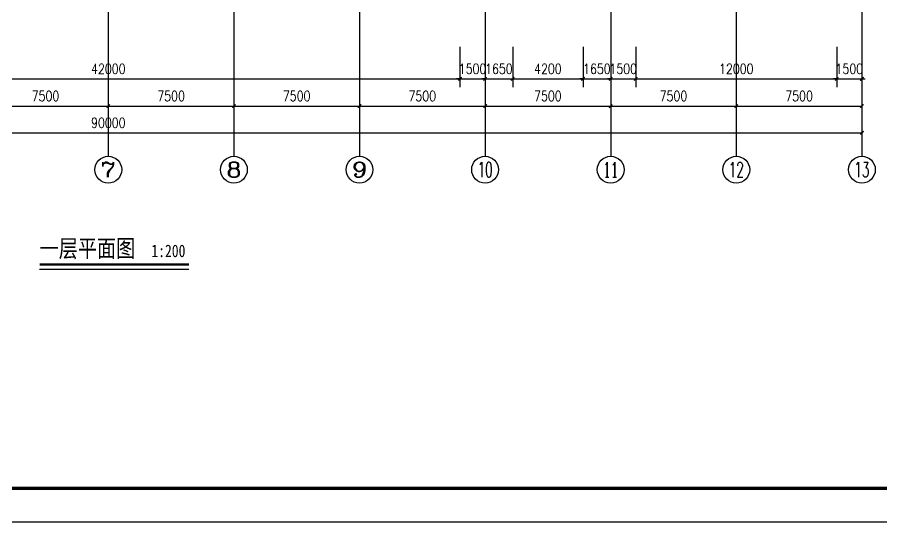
# Model space of a CAD drawing. Extents: x 3757684 to 3906284, y -130571 to 413559.
# Drawn here: x 3828280 to 3879898, y -8800 to 21325 of the extents above; entities that cross this region are included whole.
import ezdxf
from ezdxf.enums import TextEntityAlignment as Align

# ---------------------------------------------------------------- set-up
doc = ezdxf.new("R2010")
doc.units = 0
doc.header["$LTSCALE"] = 1000
doc.header["$MEASUREMENT"] = 0
doc.linetypes.add('DOTE', pattern=[2.42, 2, -0.2, 0.02, -0.2])
doc.layers.get('0').update_dxf_attribs({"color": 4, "linetype": 'CONTINUOUS'})
doc.layers.get('Defpoints').update_dxf_attribs({"linetype": 'CONTINUOUS'})
for name, color, linetype in [('AXIS', 3, 'CONTINUOUS'), ('AXIS_TEXT', 7, 'CONTINUOUS'), ('DIM_SYMB', 3, 'CONTINUOUS'), ('DOTE', 1, 'CONTINUOUS'), ('PUB_DIM', 3, 'CONTINUOUS'), ('PUB_TEXT', 7, 'CONTINUOUS'), ('PUB_TITLE', 4, 'CONTINUOUS')]:
    doc.layers.add(name, color=color, linetype=linetype)
doc.styles.add('_TCH_AXIS', font='COMPLEX', dxfattribs={"bigfont": 'GBCBIG'})
doc.styles.add('COMPLEX', font='COMPLEX')
doc.styles.add('DIM_FONT', font='SIMPLEX.shx', dxfattribs={"width": 0.8})
doc.styles.add('ht', font='simhei_0.ttf', dxfattribs={"width": 0.8})
doc.dimstyles.new('DIMN200', dxfattribs={"dimscale": 2, "dimtxt": 300, "dimasz": 100, "dimexe": 250, "dimexo": 300, "dimgap": 150, "dimtad": 1, "dimdec": 0, "dimzin": 0, "dimdsep": 46, "dimtxsty": 'DIM_FONT', "dimblk": 'ARCHTICK', "dimcen": 0.09, "dimclrt": 7, "dimazin": 2, "dimtfac": 1, "dimtdec": 0, "dimtix": 1, "dimtmove": 2, "dimatfit": 3, "dimfxl": 0, "dimtolj": 1, "dimtzin": 0, "dimarcsym": 0})

# ---------------------------------------------------------------- blocks, each defined once
blk = doc.blocks.new('_ArchTick')
at = {"color": 0, "linetype": 'ByBlock', "const_width": 0.4}
blk.add_lwpolyline([(-0.5, -0.5), (0.5, 0.5)], dxfattribs=at)
blk = doc.blocks.new('*D128')
at = {"layer": 'Defpoints', "color": 0}
for p in [(3812714, 20167), (3854714, 20167), (3854714, 17647)]:
    blk.add_point(p, dxfattribs=at)
at = {"layer": 'PUB_DIM', "color": 0, "lineweight": -2}
for p, q in [((3812714, 19567), (3812714, 17147)), ((3854714, 19567), (3854714, 17147)), ((3812714, 17647), (3854714, 17647))]:
    blk.add_line(p, q, dxfattribs=at)
at = {"layer": 'PUB_DIM', "color": 0, "lineweight": -2, "xscale": 200, "yscale": 200, "zscale": 200, "rotation": 180}
blk.add_blockref('_ArchTick', (3812714, 17647), dxfattribs=at)
at = {"layer": 'PUB_DIM', "color": 0, "lineweight": -2, "xscale": 200, "yscale": 200, "zscale": 200}
blk.add_blockref('_ArchTick', (3854714, 17647), dxfattribs=at)
at = {"layer": 'PUB_DIM', "color": 7, "insert": (3833714, 18247), "char_height": 600, "attachment_point": 5, "style": 'DIM_FONT'}
blk.add_mtext('\\A1;42000', dxfattribs=at)
blk = doc.blocks.new('*D129')
at = {"layer": 'Defpoints', "color": 0}
for p in [(3854714, 20167), (3856214, 20167), (3856214, 17647)]:
    blk.add_point(p, dxfattribs=at)
at = {"layer": 'PUB_DIM', "color": 0, "lineweight": -2}
for p, q in [((3854714, 19567), (3854714, 17147)), ((3856214, 19567), (3856214, 17147)), ((3854714, 17647), (3854514, 17647)), ((3854714, 17647), (3856214, 17647)), ((3856214, 17647), (3856414, 17647))]:
    blk.add_line(p, q, dxfattribs=at)
at = {"layer": 'PUB_DIM', "color": 0, "lineweight": -2, "xscale": 200, "yscale": 200, "zscale": 200}
blk.add_blockref('_ArchTick', (3854714, 17647), dxfattribs=at)
at = {"layer": 'PUB_DIM', "color": 0, "lineweight": -2, "xscale": 200, "yscale": 200, "zscale": 200, "rotation": 180}
blk.add_blockref('_ArchTick', (3856214, 17647), dxfattribs=at)
at = {"layer": 'PUB_DIM', "color": 7, "insert": (3855464, 18247), "char_height": 600, "attachment_point": 5, "style": 'DIM_FONT'}
blk.add_mtext('\\A1;1500', dxfattribs=at)
blk = doc.blocks.new('*D130')
at = {"layer": 'Defpoints', "color": 0}
for p in [(3856214, 20167), (3857864, 20167), (3857864, 17647)]:
    blk.add_point(p, dxfattribs=at)
at = {"layer": 'PUB_DIM', "color": 0, "lineweight": -2}
for p, q in [((3856214, 19567), (3856214, 17147)), ((3857864, 19567), (3857864, 17147)), ((3856214, 17647), (3856014, 17647)), ((3856214, 17647), (3857864, 17647)), ((3857864, 17647), (3858064, 17647))]:
    blk.add_line(p, q, dxfattribs=at)
at = {"layer": 'PUB_DIM', "color": 0, "lineweight": -2, "xscale": 200, "yscale": 200, "zscale": 200}
blk.add_blockref('_ArchTick', (3856214, 17647), dxfattribs=at)
at = {"layer": 'PUB_DIM', "color": 0, "lineweight": -2, "xscale": 200, "yscale": 200, "zscale": 200, "rotation": 180}
blk.add_blockref('_ArchTick', (3857864, 17647), dxfattribs=at)
at = {"layer": 'PUB_DIM', "color": 7, "insert": (3857039, 18247), "char_height": 600, "attachment_point": 5, "style": 'DIM_FONT'}
blk.add_mtext('\\A1;1650', dxfattribs=at)
blk = doc.blocks.new('*D131')
at = {"layer": 'Defpoints', "color": 0}
for p in [(3857864, 20167), (3862064, 20167), (3862064, 17647)]:
    blk.add_point(p, dxfattribs=at)
at = {"layer": 'PUB_DIM', "color": 0, "lineweight": -2}
for p, q in [((3857864, 19567), (3857864, 17147)), ((3862064, 19567), (3862064, 17147)), ((3857864, 17647), (3862064, 17647))]:
    blk.add_line(p, q, dxfattribs=at)
at = {"layer": 'PUB_DIM', "color": 0, "lineweight": -2, "xscale": 200, "yscale": 200, "zscale": 200, "rotation": 180}
blk.add_blockref('_ArchTick', (3857864, 17647), dxfattribs=at)
at = {"layer": 'PUB_DIM', "color": 0, "lineweight": -2, "xscale": 200, "yscale": 200, "zscale": 200}
blk.add_blockref('_ArchTick', (3862064, 17647), dxfattribs=at)
at = {"layer": 'PUB_DIM', "color": 7, "insert": (3859964, 18247), "char_height": 600, "attachment_point": 5, "style": 'DIM_FONT'}
blk.add_mtext('\\A1;4200', dxfattribs=at)
blk = doc.blocks.new('*D132')
at = {"layer": 'Defpoints', "color": 0}
for p in [(3862064, 20167), (3863714, 20167), (3863714, 17647)]:
    blk.add_point(p, dxfattribs=at)
at = {"layer": 'PUB_DIM', "color": 0, "lineweight": -2}
for p, q in [((3862064, 19567), (3862064, 17147)), ((3863714, 19567), (3863714, 17147)), ((3862064, 17647), (3861864, 17647)), ((3862064, 17647), (3863714, 17647)), ((3863714, 17647), (3863914, 17647))]:
    blk.add_line(p, q, dxfattribs=at)
at = {"layer": 'PUB_DIM', "color": 0, "lineweight": -2, "xscale": 200, "yscale": 200, "zscale": 200}
blk.add_blockref('_ArchTick', (3862064, 17647), dxfattribs=at)
at = {"layer": 'PUB_DIM', "color": 0, "lineweight": -2, "xscale": 200, "yscale": 200, "zscale": 200, "rotation": 180}
blk.add_blockref('_ArchTick', (3863714, 17647), dxfattribs=at)
at = {"layer": 'PUB_DIM', "color": 7, "insert": (3862889, 18247), "char_height": 600, "attachment_point": 5, "style": 'DIM_FONT'}
blk.add_mtext('\\A1;1650', dxfattribs=at)
blk = doc.blocks.new('*D133')
at = {"layer": 'Defpoints', "color": 0}
for p in [(3863714, 20167), (3865214, 20167), (3865214, 17647)]:
    blk.add_point(p, dxfattribs=at)
at = {"layer": 'PUB_DIM', "color": 0, "lineweight": -2}
for p, q in [((3863714, 19567), (3863714, 17147)), ((3865214, 19567), (3865214, 17147)), ((3863714, 17647), (3863514, 17647)), ((3863714, 17647), (3865214, 17647)), ((3865214, 17647), (3865414, 17647))]:
    blk.add_line(p, q, dxfattribs=at)
at = {"layer": 'PUB_DIM', "color": 0, "lineweight": -2, "xscale": 200, "yscale": 200, "zscale": 200}
blk.add_blockref('_ArchTick', (3863714, 17647), dxfattribs=at)
at = {"layer": 'PUB_DIM', "color": 0, "lineweight": -2, "xscale": 200, "yscale": 200, "zscale": 200, "rotation": 180}
blk.add_blockref('_ArchTick', (3865214, 17647), dxfattribs=at)
at = {"layer": 'PUB_DIM', "color": 7, "insert": (3864464, 18247), "char_height": 600, "attachment_point": 5, "style": 'DIM_FONT'}
blk.add_mtext('\\A1;1500', dxfattribs=at)
blk = doc.blocks.new('*D134')
at = {"layer": 'Defpoints', "color": 0}
for p in [(3865214, 20167), (3877214, 20167), (3877214, 17647)]:
    blk.add_point(p, dxfattribs=at)
at = {"layer": 'PUB_DIM', "color": 0, "lineweight": -2}
for p, q in [((3865214, 19567), (3865214, 17147)), ((3877214, 19567), (3877214, 17147)), ((3865214, 17647), (3877214, 17647))]:
    blk.add_line(p, q, dxfattribs=at)
at = {"layer": 'PUB_DIM', "color": 0, "lineweight": -2, "xscale": 200, "yscale": 200, "zscale": 200, "rotation": 180}
blk.add_blockref('_ArchTick', (3865214, 17647), dxfattribs=at)
at = {"layer": 'PUB_DIM', "color": 0, "lineweight": -2, "xscale": 200, "yscale": 200, "zscale": 200}
blk.add_blockref('_ArchTick', (3877214, 17647), dxfattribs=at)
at = {"layer": 'PUB_DIM', "color": 7, "insert": (3871214, 18247), "char_height": 600, "attachment_point": 5, "style": 'DIM_FONT'}
blk.add_mtext('\\A1;12000', dxfattribs=at)
blk = doc.blocks.new('*D135')
at = {"layer": 'Defpoints', "color": 0}
for p in [(3877214, 20167), (3878714, 20167), (3878714, 17647)]:
    blk.add_point(p, dxfattribs=at)
at = {"layer": 'PUB_DIM', "color": 0, "lineweight": -2}
for p, q in [((3877214, 19567), (3877214, 17147)), ((3878714, 19567), (3878714, 17147)), ((3877214, 17647), (3877014, 17647)), ((3877214, 17647), (3878714, 17647)), ((3878714, 17647), (3878914, 17647))]:
    blk.add_line(p, q, dxfattribs=at)
at = {"layer": 'PUB_DIM', "color": 0, "lineweight": -2, "xscale": 200, "yscale": 200, "zscale": 200}
blk.add_blockref('_ArchTick', (3877214, 17647), dxfattribs=at)
at = {"layer": 'PUB_DIM', "color": 0, "lineweight": -2, "xscale": 200, "yscale": 200, "zscale": 200, "rotation": 180}
blk.add_blockref('_ArchTick', (3878714, 17647), dxfattribs=at)
at = {"layer": 'PUB_DIM', "color": 7, "insert": (3877964, 18247), "char_height": 600, "attachment_point": 5, "style": 'DIM_FONT'}
blk.add_mtext('\\A1;1500', dxfattribs=at)
blk = doc.blocks.new('*D189')
at = {"layer": 'AXIS', "color": 0, "lineweight": -2}
for p, q in [((3826214, 20423), (3826214, 15523)), ((3833714, 20423), (3833714, 15523)), ((3826214, 16023), (3833714, 16023))]:
    blk.add_line(p, q, dxfattribs=at)
at = {"layer": 'Defpoints', "color": 0}
for p in [(3826214, 21023), (3833714, 21023), (3833714, 16023)]:
    blk.add_point(p, dxfattribs=at)
at = {"layer": 'AXIS', "color": 0, "lineweight": -2, "xscale": 200, "yscale": 200, "zscale": 200, "rotation": 180}
blk.add_blockref('_ArchTick', (3826214, 16023), dxfattribs=at)
at = {"layer": 'AXIS', "color": 0, "lineweight": -2, "xscale": 200, "yscale": 200, "zscale": 200}
blk.add_blockref('_ArchTick', (3833714, 16023), dxfattribs=at)
at = {"layer": 'AXIS', "color": 7, "insert": (3829964, 16623), "char_height": 600, "attachment_point": 5, "style": 'DIM_FONT'}
blk.add_mtext('\\A1;7500', dxfattribs=at)
blk = doc.blocks.new('*D190')
at = {"layer": 'AXIS', "color": 0, "lineweight": -2}
for p, q in [((3833714, 20423), (3833714, 15523)), ((3841214, 20423), (3841214, 15523)), ((3833714, 16023), (3841214, 16023))]:
    blk.add_line(p, q, dxfattribs=at)
at = {"layer": 'Defpoints', "color": 0}
for p in [(3833714, 21023), (3841214, 21023), (3841214, 16023)]:
    blk.add_point(p, dxfattribs=at)
at = {"layer": 'AXIS', "color": 0, "lineweight": -2, "xscale": 200, "yscale": 200, "zscale": 200, "rotation": 180}
blk.add_blockref('_ArchTick', (3833714, 16023), dxfattribs=at)
at = {"layer": 'AXIS', "color": 0, "lineweight": -2, "xscale": 200, "yscale": 200, "zscale": 200}
blk.add_blockref('_ArchTick', (3841214, 16023), dxfattribs=at)
at = {"layer": 'AXIS', "color": 7, "insert": (3837464, 16623), "char_height": 600, "attachment_point": 5, "style": 'DIM_FONT'}
blk.add_mtext('\\A1;7500', dxfattribs=at)
blk = doc.blocks.new('*D191')
at = {"layer": 'AXIS', "color": 0, "lineweight": -2}
for p, q in [((3841214, 20423), (3841214, 15523)), ((3848714, 20423), (3848714, 15523)), ((3841214, 16023), (3848714, 16023))]:
    blk.add_line(p, q, dxfattribs=at)
at = {"layer": 'Defpoints', "color": 0}
for p in [(3841214, 21023), (3848714, 21023), (3848714, 16023)]:
    blk.add_point(p, dxfattribs=at)
at = {"layer": 'AXIS', "color": 0, "lineweight": -2, "xscale": 200, "yscale": 200, "zscale": 200, "rotation": 180}
blk.add_blockref('_ArchTick', (3841214, 16023), dxfattribs=at)
at = {"layer": 'AXIS', "color": 0, "lineweight": -2, "xscale": 200, "yscale": 200, "zscale": 200}
blk.add_blockref('_ArchTick', (3848714, 16023), dxfattribs=at)
at = {"layer": 'AXIS', "color": 7, "insert": (3844964, 16623), "char_height": 600, "attachment_point": 5, "style": 'DIM_FONT'}
blk.add_mtext('\\A1;7500', dxfattribs=at)
blk = doc.blocks.new('*D192')
at = {"layer": 'AXIS', "color": 0, "lineweight": -2}
for p, q in [((3848714, 20423), (3848714, 15523)), ((3856214, 20423), (3856214, 15523)), ((3848714, 16023), (3856214, 16023))]:
    blk.add_line(p, q, dxfattribs=at)
at = {"layer": 'Defpoints', "color": 0}
for p in [(3848714, 21023), (3856214, 21023), (3856214, 16023)]:
    blk.add_point(p, dxfattribs=at)
at = {"layer": 'AXIS', "color": 0, "lineweight": -2, "xscale": 200, "yscale": 200, "zscale": 200, "rotation": 180}
blk.add_blockref('_ArchTick', (3848714, 16023), dxfattribs=at)
at = {"layer": 'AXIS', "color": 0, "lineweight": -2, "xscale": 200, "yscale": 200, "zscale": 200}
blk.add_blockref('_ArchTick', (3856214, 16023), dxfattribs=at)
at = {"layer": 'AXIS', "color": 7, "insert": (3852464, 16623), "char_height": 600, "attachment_point": 5, "style": 'DIM_FONT'}
blk.add_mtext('\\A1;7500', dxfattribs=at)
blk = doc.blocks.new('*D193')
at = {"layer": 'AXIS', "color": 0, "lineweight": -2}
for p, q in [((3856214, 20423), (3856214, 15523)), ((3863714, 20423), (3863714, 15523)), ((3856214, 16023), (3863714, 16023))]:
    blk.add_line(p, q, dxfattribs=at)
at = {"layer": 'Defpoints', "color": 0}
for p in [(3856214, 21023), (3863714, 21023), (3863714, 16023)]:
    blk.add_point(p, dxfattribs=at)
at = {"layer": 'AXIS', "color": 0, "lineweight": -2, "xscale": 200, "yscale": 200, "zscale": 200, "rotation": 180}
blk.add_blockref('_ArchTick', (3856214, 16023), dxfattribs=at)
at = {"layer": 'AXIS', "color": 0, "lineweight": -2, "xscale": 200, "yscale": 200, "zscale": 200}
blk.add_blockref('_ArchTick', (3863714, 16023), dxfattribs=at)
at = {"layer": 'AXIS', "color": 7, "insert": (3859964, 16623), "char_height": 600, "attachment_point": 5, "style": 'DIM_FONT'}
blk.add_mtext('\\A1;7500', dxfattribs=at)
blk = doc.blocks.new('*D194')
at = {"layer": 'AXIS', "color": 0, "lineweight": -2}
for p, q in [((3863714, 20423), (3863714, 15523)), ((3871214, 20423), (3871214, 15523)), ((3863714, 16023), (3871214, 16023))]:
    blk.add_line(p, q, dxfattribs=at)
at = {"layer": 'Defpoints', "color": 0}
for p in [(3863714, 21023), (3871214, 21023), (3871214, 16023)]:
    blk.add_point(p, dxfattribs=at)
at = {"layer": 'AXIS', "color": 0, "lineweight": -2, "xscale": 200, "yscale": 200, "zscale": 200, "rotation": 180}
blk.add_blockref('_ArchTick', (3863714, 16023), dxfattribs=at)
at = {"layer": 'AXIS', "color": 0, "lineweight": -2, "xscale": 200, "yscale": 200, "zscale": 200}
blk.add_blockref('_ArchTick', (3871214, 16023), dxfattribs=at)
at = {"layer": 'AXIS', "color": 7, "insert": (3867464, 16623), "char_height": 600, "attachment_point": 5, "style": 'DIM_FONT'}
blk.add_mtext('\\A1;7500', dxfattribs=at)
blk = doc.blocks.new('*D195')
at = {"layer": 'AXIS', "color": 0, "lineweight": -2}
for p, q in [((3871214, 20423), (3871214, 15523)), ((3878714, 20423), (3878714, 15523)), ((3871214, 16023), (3878714, 16023))]:
    blk.add_line(p, q, dxfattribs=at)
at = {"layer": 'Defpoints', "color": 0}
for p in [(3871214, 21023), (3878714, 21023), (3878714, 16023)]:
    blk.add_point(p, dxfattribs=at)
at = {"layer": 'AXIS', "color": 0, "lineweight": -2, "xscale": 200, "yscale": 200, "zscale": 200, "rotation": 180}
blk.add_blockref('_ArchTick', (3871214, 16023), dxfattribs=at)
at = {"layer": 'AXIS', "color": 0, "lineweight": -2, "xscale": 200, "yscale": 200, "zscale": 200}
blk.add_blockref('_ArchTick', (3878714, 16023), dxfattribs=at)
at = {"layer": 'AXIS', "color": 7, "insert": (3874964, 16623), "char_height": 600, "attachment_point": 5, "style": 'DIM_FONT'}
blk.add_mtext('\\A1;7500', dxfattribs=at)
blk = doc.blocks.new('*D196')
at = {"layer": 'AXIS', "color": 0, "lineweight": -2}
for p, q in [((3788714, 20423), (3788714, 13923)), ((3878714, 20423), (3878714, 13923)), ((3788714, 14423), (3878714, 14423))]:
    blk.add_line(p, q, dxfattribs=at)
at = {"layer": 'Defpoints', "color": 0}
for p in [(3788714, 21023), (3878714, 21023), (3878714, 14423)]:
    blk.add_point(p, dxfattribs=at)
at = {"layer": 'AXIS', "color": 0, "lineweight": -2, "xscale": 200, "yscale": 200, "zscale": 200, "rotation": 180}
blk.add_blockref('_ArchTick', (3788714, 14423), dxfattribs=at)
at = {"layer": 'AXIS', "color": 0, "lineweight": -2, "xscale": 200, "yscale": 200, "zscale": 200}
blk.add_blockref('_ArchTick', (3878714, 14423), dxfattribs=at)
at = {"layer": 'AXIS', "color": 7, "insert": (3833714, 15023), "char_height": 600, "attachment_point": 5, "style": 'DIM_FONT'}
blk.add_mtext('\\A1;90000', dxfattribs=at)
blk = doc.blocks.new('_AXISO')
blk.add_circle((0, 0), 0.5)
at = {"layer": 'AXIS_TEXT', "style": 'COMPLEX', "width": 1.041667}
blk.add_attdef('A', text='', height=0.56, dxfattribs=at).set_placement((-0.25, -0.28), (0.25, -0.28), align=Align.FIT)

msp = doc.modelspace()

# ---------------------------------------------------------------- linework, layer by layer
at = {"layer": 'AXIS'}
for p, q in [((3833713.9, 21023.3), (3833713.9, 13023.3)), ((3841213.9, 21023.3), (3841213.9, 13023.3)), ((3848713.9, 21023.3), (3848713.9, 13023.3)), ((3856213.9, 21023.3), (3856213.9, 13023.3)), ((3863713.9, 21023.3), (3863713.9, 13023.3)), ((3871213.9, 21023.3), (3871213.9, 13023.3)), ((3878713.9, 21023.3), (3878713.9, 13023.3))]:
    msp.add_line(p, q, dxfattribs=at)
at = {"layer": 'DIM_SYMB', "const_width": 140}
msp.add_lwpolyline([(3829615.5, 6567.4), (3838532.6, 6567.4)], dxfattribs=at)
at = {"layer": 'DIM_SYMB'}
msp.add_lwpolyline([(3829615.5, 6287.4), (3838532.6, 6287.4)], dxfattribs=at)
at = {"layer": 'DOTE', "linetype": 'DOTE'}
for p, q in [((3833713.9, 54494.7), (3833713.9, 21023.3)), ((3841213.9, 54494.7), (3841213.9, 21023.3)), ((3848713.9, 54494.7), (3848713.9, 21023.3)), ((3856213.9, 54494.7), (3856213.9, 21023.3)), ((3863713.9, 54494.7), (3863713.9, 21023.3)), ((3871213.9, 54494.7), (3871213.9, 21023.3)), ((3878713.9, 54494.7), (3878713.9, 21023.3))]:
    msp.add_line(p, q, dxfattribs=at)
at = {"layer": 'PUB_TITLE'}
msp.add_lwpolyline([(3757684, -8800.4), (3906284, -8800.4), (3906284, 75199.6), (3757684, 75199.6)], close=True, dxfattribs=at)
at = {"layer": 'PUB_TITLE', "const_width": 200}
msp.add_lwpolyline([(3762684, -6800.4), (3904284, -6800.4), (3904284, 73199.6), (3762684, 73199.6)], close=True, dxfattribs=at)

# ---------------------------------------------------------------- block references
at = {"layer": 'AXIS'}
ref = msp.add_blockref('_AXISO', (3833713.9, 12223.3), dxfattribs=dict(at, xscale=1600, yscale=1600, zscale=1600))
ref.add_attrib('A', '7', dxfattribs={"layer": 'AXIS_TEXT', "height": 905.1, "style": '_TCH_AXIS', "width": 1.5}).set_placement((3833261.4, 11770.7), (3834166.4, 11770.7), align=Align.FIT)
ref = msp.add_blockref('_AXISO', (3841213.9, 12223.3), dxfattribs=dict(at, xscale=1600, yscale=1600, zscale=1600))
ref.add_attrib('A', '8', dxfattribs={"layer": 'AXIS_TEXT', "height": 905.1, "style": '_TCH_AXIS', "width": 1.5}).set_placement((3840761.4, 11770.7), (3841666.4, 11770.7), align=Align.FIT)
ref = msp.add_blockref('_AXISO', (3848713.9, 12223.3), dxfattribs=dict(at, xscale=1600, yscale=1600, zscale=1600))
ref.add_attrib('A', '9', dxfattribs={"layer": 'AXIS_TEXT', "height": 905.1, "style": '_TCH_AXIS', "width": 1.5}).set_placement((3848261.4, 11770.7), (3849166.4, 11770.7), align=Align.FIT)
ref = msp.add_blockref('_AXISO', (3856213.9, 12223.3), dxfattribs=dict(at, xscale=1600, yscale=1600, zscale=1600))
ref.add_attrib('A', '10', dxfattribs={"layer": 'AXIS_TEXT', "height": 905.1, "style": '_TCH_AXIS', "width": 0.724138}).set_placement((3855761.4, 11770.7), (3856666.4, 11770.7), align=Align.FIT)
ref = msp.add_blockref('_AXISO', (3863713.9, 12223.3), dxfattribs=dict(at, xscale=1600, yscale=1600, zscale=1600))
ref.add_attrib('A', '11', dxfattribs={"layer": 'AXIS_TEXT', "height": 905.1, "style": '_TCH_AXIS', "width": 0.875}).set_placement((3863261.4, 11770.7), (3864166.4, 11770.7), align=Align.FIT)
ref = msp.add_blockref('_AXISO', (3871213.9, 12223.3), dxfattribs=dict(at, xscale=1600, yscale=1600, zscale=1600))
ref.add_attrib('A', '12', dxfattribs={"layer": 'AXIS_TEXT', "height": 905.1, "style": '_TCH_AXIS', "width": 0.724138}).set_placement((3870761.4, 11770.7), (3871666.4, 11770.7), align=Align.FIT)
ref = msp.add_blockref('_AXISO', (3878713.9, 12223.3), dxfattribs=dict(at, xscale=1600, yscale=1600, zscale=1600))
ref.add_attrib('A', '13', dxfattribs={"layer": 'AXIS_TEXT', "height": 905.1, "style": '_TCH_AXIS', "width": 0.724138}).set_placement((3878261.4, 11770.7), (3879166.4, 11770.7), align=Align.FIT)

# ---------------------------------------------------------------- texts
at = {"layer": 'PUB_TEXT', "style": 'ht', "width": 0.8}
for s, height, p in [('一层平面图', 1045.57, (3829615.5, 7001, 0)), ('1:200', 746.84, (3836287.1, 7001, 0))]:
    msp.add_text(s, height=height, dxfattribs=at).set_placement(p)

# ---------------------------------------------------------------- dimensions: what is measured, and where the dimension line sits
at = {"layer": 'AXIS'}
for p1, p2, distance, picture, middle in [((3788713.9, 21023.3), (3878713.9, 21023.3), -6600, '*D196', (3833713.9, 15023.3)), ((3826213.9, 21023.3), (3833713.9, 21023.3), -5000, '*D189', (3829963.9, 16623.3)), ((3833713.9, 21023.3), (3841213.9, 21023.3), -5000, '*D190', (3837463.9, 16623.3)), ((3841213.9, 21023.3), (3848713.9, 21023.3), -5000, '*D191', (3844963.9, 16623.3)), ((3848713.9, 21023.3), (3856213.9, 21023.3), -5000, '*D192', (3852463.9, 16623.3)), ((3856213.9, 21023.3), (3863713.9, 21023.3), -5000, '*D193', (3859963.9, 16623.3)), ((3863713.9, 21023.3), (3871213.9, 21023.3), -5000, '*D194', (3867463.9, 16623.3)), ((3871213.9, 21023.3), (3878713.9, 21023.3), -5000, '*D195', (3874963.9, 16623.3))]:
    dim = msp.add_aligned_dim(p1=p1, p2=p2, distance=distance, dimstyle='DIMN200', dxfattribs=at)
    dim.commit()
    dim.dimension.update_dxf_attribs({"geometry": picture, "text_midpoint": middle})
at = {"layer": 'PUB_DIM'}
for p1, p2, picture, middle in [((3812713.9, 20167), (3854713.9, 20167), '*D128', (3833713.9, 18247)), ((3854713.9, 20167), (3856213.9, 20167), '*D129', (3855463.9, 18247)), ((3856213.9, 20167), (3857863.9, 20167), '*D130', (3857038.9, 18247)), ((3857863.9, 20167), (3862063.9, 20167), '*D131', (3859963.9, 18247)), ((3862063.9, 20167), (3863713.9, 20167), '*D132', (3862888.9, 18247)), ((3863713.9, 20167), (3865213.9, 20167), '*D133', (3864463.9, 18247)), ((3865213.9, 20167), (3877213.9, 20167), '*D134', (3871213.9, 18247)), ((3877213.9, 20167), (3878713.9, 20167), '*D135', (3877963.9, 18247))]:
    dim = msp.add_aligned_dim(p1=p1, p2=p2, distance=-2520, dimstyle='DIMN200', dxfattribs=at)
    dim.commit()
    dim.dimension.update_dxf_attribs({"geometry": picture, "text_midpoint": middle})

doc.saveas('drawing.dxf')
